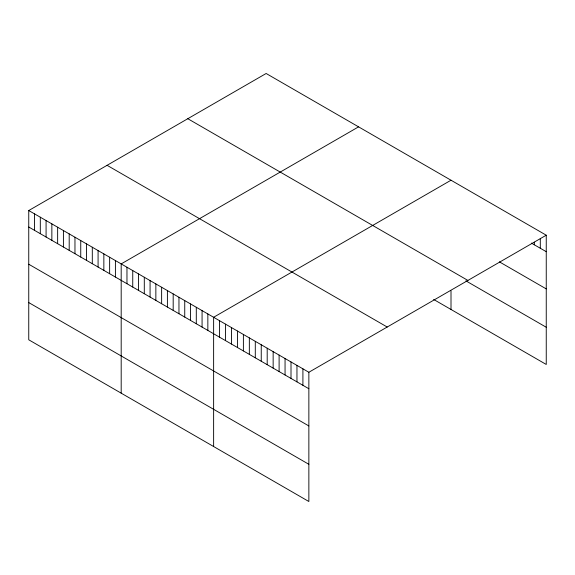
<?xml version="1.0" encoding="UTF-8"?>
<svg xmlns="http://www.w3.org/2000/svg" width="575" height="575" viewBox="0 0 575 575"><rect width="100%" height="100%" fill="white"/><g stroke="black" fill="none" stroke-linecap="round" stroke-linejoin="round"><path stroke-width="0.86" d="M28.75 210.536L308.861 372.262L308.861 501.515L28.75 339.796L28.75 210.536L266.139 73.485L546.25 235.204L546.25 364.464L433.679 299.467M358.57 126.852L121.188 263.903L121.188 393.163M451.008 180.219L213.627 317.271L213.627 446.531M308.861 372.262L546.25 235.204M531.372 243.096L546.25 251.685M499.373 261.841L546.25 288.902M187.795 118.709L467.913 280.435M465.894 280.852L546.25 327.247M107.087 165.312L387.205 327.031M28.75 227.017L308.861 388.736M28.75 264.234L308.861 425.953M28.75 302.579L308.861 464.298M540.299 238.711L540.299 248.249M534.348 242.212L534.348 244.813M451.008 290.871L451.008 309.479M302.91 368.827L302.91 385.3M296.959 365.384L296.959 381.865M291.007 361.948L291.007 378.429M285.056 358.512L285.056 374.993M279.105 355.077L279.105 371.558M273.147 351.641L273.147 368.115M267.195 348.206L267.195 364.679M261.244 344.77L261.244 361.244M255.293 341.327L255.293 357.808M249.342 337.892L249.342 354.373M243.39 334.456L243.39 350.937M237.432 331.02L237.432 347.501M231.481 327.585L231.481 344.058M225.529 324.149L225.529 340.623M219.578 320.713L219.578 337.187M207.848 313.936L207.848 330.417M202.069 310.601L202.069 327.082M196.291 307.266L196.291 323.747M190.519 303.931L190.519 320.412M184.74 300.596L184.74 317.077M178.962 297.261L178.962 313.742M173.183 293.926L173.183 310.399M167.404 290.591L167.404 307.064M161.632 287.256L161.632 303.729M155.854 283.921L155.854 300.394M150.075 280.586L150.075 297.059M144.296 277.251L144.296 293.724M138.518 273.916L138.518 290.389M132.746 270.573L132.746 287.054M126.967 267.238L126.967 283.719M115.41 260.568L115.41 277.049M109.631 257.233L109.631 273.714M103.852 253.898L103.852 270.379M98.081 250.563L98.081 267.044M92.302 247.228L92.302 263.702M86.523 243.893L86.523 260.367M80.744 240.558L80.744 257.032M74.966 237.223L74.966 253.697M69.194 233.888L69.194 250.362M63.415 230.553L63.415 247.027M57.637 227.211L57.637 243.692M51.858 223.876L51.858 240.357M46.079 220.541L46.079 237.022M40.307 217.206L40.307 233.687M34.529 213.871L34.529 230.352"/></g></svg>
